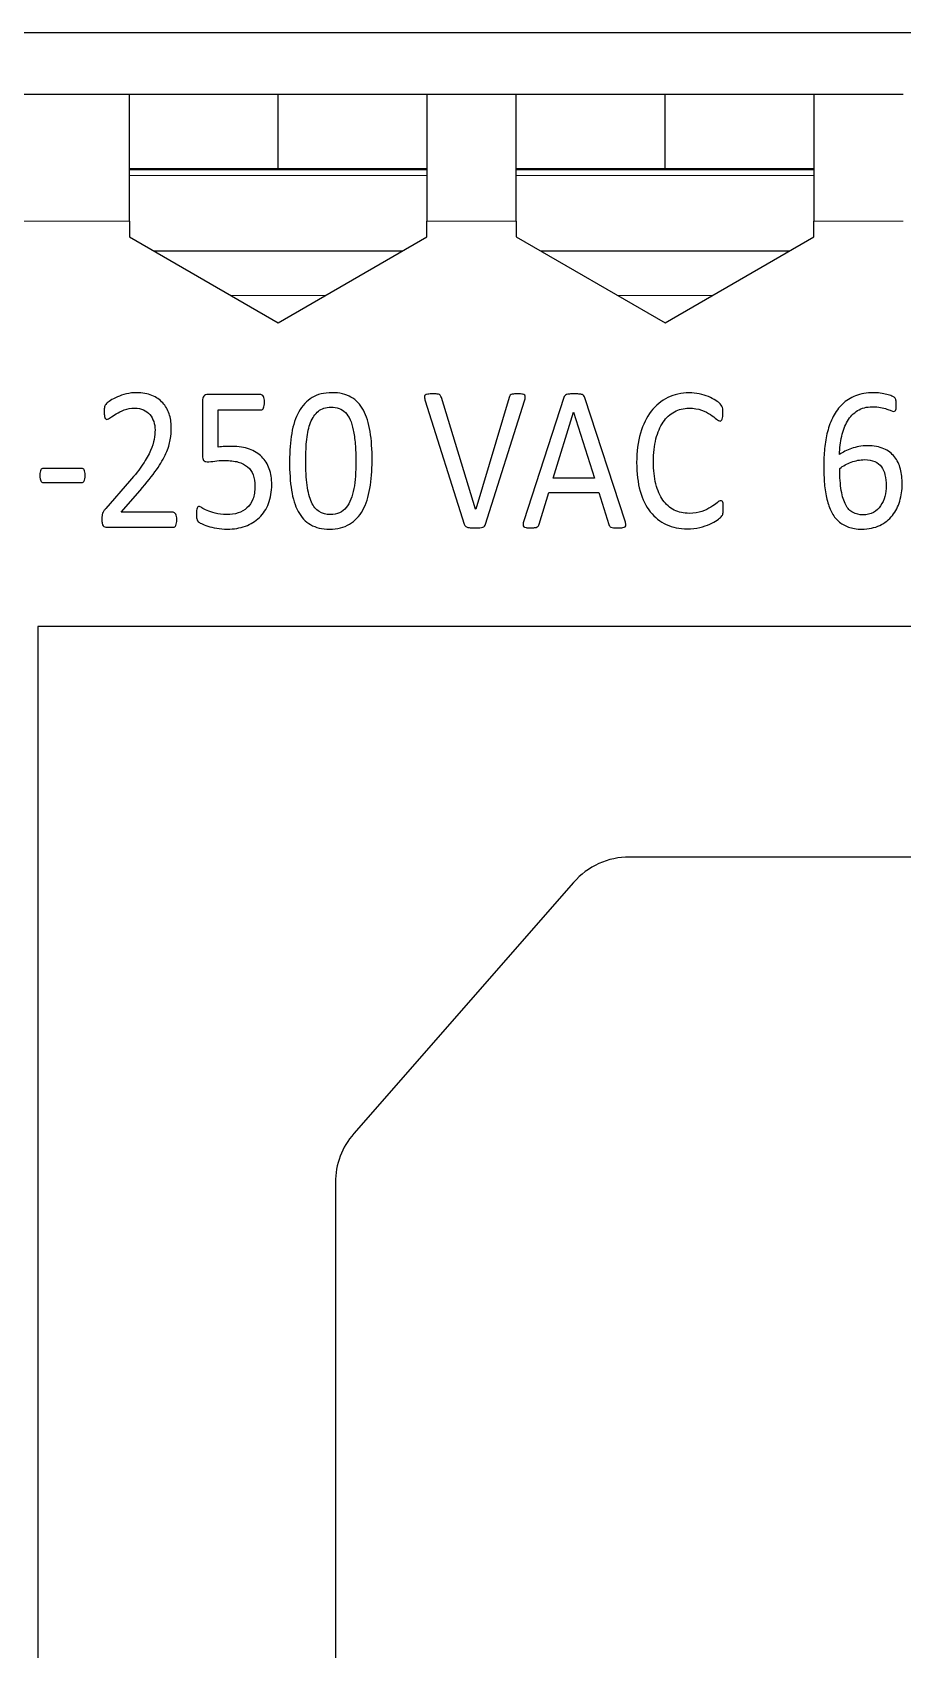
# Model space of a CAD drawing. Extents: x -260425 to 1294666, y -169889 to -2349.
# Drawn here: x 998520 to 998637, y -26459.6 to -26242.2 of the extents above; entities that cross this region are included whole.
import ezdxf
from ezdxf.enums import TextEntityAlignment as Align

# ---------------------------------------------------------------- set-up
doc = ezdxf.new("R2010")
doc.units = 0
doc.header["$LTSCALE"] = 100
doc.layers.add('case', color=7, linetype='Continuous')
doc.layers.add('marking', color=7, linetype='Continuous')
doc.styles.add('1ISOCPEUR', font='isocpeui.ttf', dxfattribs={"height": 250})

# ---------------------------------------------------------------- blocks, each defined once
blk = doc.blocks.new('АТС')
at = {"layer": 'case', "lineweight": 25}
for points in [[(76, 217.99), (76, 217.99), (0, 217.99), (0, 217.99)], [(76, 200.99), (76, 200.99), (76, 217.99), (76, 217.99)], [(96, 217.99), (96, 217.99), (76, 217.99), (76, 217.99)], [(96, 207.99), (96, 207.99), (96, 217.99), (96, 217.99)], [(116, 217.99), (116, 217.99), (96, 217.99), (96, 217.99)], [(128, 217.99), (128, 217.99), (116, 217.99), (116, 217.99)], [(116, 217.99), (116, 217.99), (116, 200.99), (116, 200.99)], [(128, 200.99), (128, 200.99), (128, 217.99), (128, 217.99)], [(148, 217.99), (148, 217.99), (128, 217.99), (128, 217.99)], [(148, 207.99), (148, 207.99), (148, 217.99), (148, 217.99)], [(168, 217.99), (168, 217.99), (148, 217.99), (148, 217.99)], [(180, 217.99), (180, 217.99), (168, 217.99), (168, 217.99)], [(168, 217.99), (168, 217.99), (168, 200.99), (168, 200.99)], [(96, 207.99), (96, 207.99), (76, 207.99), (76, 207.99)], [(116, 207.99), (116, 207.99), (96, 207.99), (96, 207.99)], [(148, 207.99), (148, 207.99), (128, 207.99), (128, 207.99)], [(168, 207.99), (168, 207.99), (148, 207.99), (148, 207.99)], [(76, 200.99), (76, 200.99), (76, 198.87), (76, 198.87)], [(116, 198.87), (116, 198.87), (116, 200.99), (116, 200.99)], [(128, 200.99), (128, 200.99), (128, 198.87), (128, 198.87)], [(168, 198.87), (168, 198.87), (168, 200.99), (168, 200.99)], [(76, 198.87), (76, 198.87), (96, 187.32), (96, 187.32)], [(96, 187.32), (96, 187.32), (116, 198.87), (116, 198.87)], [(128, 198.87), (128, 198.87), (148, 187.32), (148, 187.32)], [(148, 187.32), (148, 187.32), (168, 198.87), (168, 198.87)], [(79.25, 196.99), (79.25, 196.99), (112.75, 196.99), (112.75, 196.99)], [(131.25, 196.99), (131.25, 196.99), (164.75, 196.99), (164.75, 196.99)], [(63.7, 146.49), (63.7, 146.49), (63.7, -161.51), (63.7, -161.51)], [(301.7, 146.49), (301.7, 146.49), (63.7, 146.49), (63.7, 146.49)], [(143.24, 115.49), (140.35, 115.49), (137.61, 114.25), (135.71, 112.08)], [(244.7, 115.49), (244.7, 115.49), (143.24, 115.49), (143.24, 115.49)], [(135.71, 112.08), (135.71, 112.08), (106.17, 78.32), (106.17, 78.32)], [(106.17, 78.32), (104.58, 76.5), (103.7, 74.16), (103.7, 71.74)], [(103.7, 71.74), (103.7, 71.74), (103.7, -86.75), (103.7, -86.75)]]:
    blk.add_open_spline(points, degree=3, dxfattribs=at)
at = {"layer": 'case', "lineweight": 18}
for points in [[(76, 207.89), (76, 207.89), (116, 207.89), (116, 207.89)], [(76, 207.09), (76, 207.09), (116, 207.09), (116, 207.09)], [(128, 207.89), (128, 207.89), (168, 207.89), (168, 207.89)], [(128, 207.09), (128, 207.09), (168, 207.09), (168, 207.09)], [(76, 200.99), (76, 200.99), (17, 200.99), (17, 200.99)], [(128, 200.99), (128, 200.99), (116, 200.99), (116, 200.99)], [(180, 200.99), (180, 200.99), (168, 200.99), (168, 200.99)], [(89.65, 190.99), (89.65, 190.99), (102.36, 190.99), (102.36, 190.99)], [(141.65, 190.99), (141.65, 190.99), (154.36, 190.99), (154.36, 190.99)]]:
    blk.add_open_spline(points, degree=3, dxfattribs=at)
at = {"layer": 'marking'}
for points, knots in [([(82.37, 160.84), (82.37, 160.68), (82.36, 160.53), (82.34, 160.4), (82.34, 160.4), (82.32, 160.27), (82.29, 160.16), (82.25, 160.08), (82.25, 160.08), (82.21, 159.99), (82.17, 159.93), (82.1, 159.89), (82.1, 159.89), (82.04, 159.84), (81.97, 159.82), (81.9, 159.82), (81.9, 159.82), (81.9, 159.82), (73.02, 159.82), (73.02, 159.82), (73.02, 159.82), (72.91, 159.82), (72.8, 159.84), (72.71, 159.87), (72.71, 159.87), (72.63, 159.9), (72.55, 159.96), (72.49, 160.03), (72.49, 160.03), (72.43, 160.1), (72.38, 160.21), (72.35, 160.35), (72.35, 160.35), (72.33, 160.48), (72.31, 160.65), (72.31, 160.85), (72.31, 160.85), (72.31, 161.04), (72.32, 161.2), (72.33, 161.33), (72.33, 161.33), (72.35, 161.47), (72.37, 161.59), (72.41, 161.7), (72.41, 161.7), (72.46, 161.8), (72.51, 161.91), (72.57, 162.02), (72.57, 162.02), (72.64, 162.12), (72.72, 162.23), (72.83, 162.35), (72.83, 162.35), (72.83, 162.35), (76.03, 166.02), (76.03, 166.02), (76.03, 166.02), (76.78, 166.87), (77.37, 167.62), (77.82, 168.3), (77.82, 168.3), (78.27, 168.96), (78.61, 169.58), (78.86, 170.13), (78.86, 170.13), (79.1, 170.68), (79.26, 171.18), (79.34, 171.63), (79.34, 171.63), (79.41, 172.08), (79.45, 172.51), (79.45, 172.9), (79.45, 172.9), (79.45, 173.3), (79.39, 173.67), (79.27, 174.02), (79.27, 174.02), (79.15, 174.38), (78.98, 174.69), (78.75, 174.96), (78.75, 174.96), (78.53, 175.22), (78.24, 175.44), (77.9, 175.59), (77.9, 175.59), (77.56, 175.75), (77.17, 175.83), (76.72, 175.83), (76.72, 175.83), (76.2, 175.83), (75.74, 175.75), (75.32, 175.59), (75.32, 175.59), (74.91, 175.44), (74.55, 175.26), (74.23, 175.08), (74.23, 175.08), (73.92, 174.9), (73.66, 174.72), (73.46, 174.57), (73.46, 174.57), (73.25, 174.41), (73.09, 174.33), (72.99, 174.33), (72.99, 174.33), (72.93, 174.33), (72.88, 174.35), (72.83, 174.39), (72.83, 174.39), (72.78, 174.42), (72.74, 174.48), (72.71, 174.57), (72.71, 174.57), (72.68, 174.65), (72.66, 174.76), (72.64, 174.9), (72.64, 174.9), (72.63, 175.04), (72.62, 175.2), (72.62, 175.39), (72.62, 175.39), (72.62, 175.53), (72.62, 175.65), (72.63, 175.75), (72.63, 175.75), (72.64, 175.85), (72.65, 175.94), (72.67, 176.01), (72.67, 176.01), (72.69, 176.09), (72.72, 176.16), (72.75, 176.22), (72.75, 176.22), (72.79, 176.28), (72.85, 176.36), (72.95, 176.46), (72.95, 176.46), (73.05, 176.56), (73.22, 176.69), (73.47, 176.85), (73.47, 176.85), (73.71, 177.02), (74.02, 177.18), (74.39, 177.34), (74.39, 177.34), (74.75, 177.51), (75.16, 177.64), (75.6, 177.75), (75.6, 177.75), (76.04, 177.86), (76.51, 177.91), (76.99, 177.91), (76.99, 177.91), (77.77, 177.91), (78.45, 177.79), (79.04, 177.55), (79.04, 177.55), (79.62, 177.31), (80.1, 176.97), (80.49, 176.55), (80.49, 176.55), (80.87, 176.13), (81.16, 175.64), (81.35, 175.08), (81.35, 175.08), (81.54, 174.52), (81.63, 173.92), (81.63, 173.29), (81.63, 173.29), (81.63, 172.72), (81.59, 172.15), (81.5, 171.58), (81.5, 171.58), (81.41, 171.02), (81.21, 170.41), (80.92, 169.75), (80.92, 169.75), (80.63, 169.09), (80.2, 168.36), (79.65, 167.56), (79.65, 167.56), (79.1, 166.75), (78.36, 165.83), (77.44, 164.78), (77.44, 164.78), (77.44, 164.78), (74.9, 161.83), (74.9, 161.83), (74.9, 161.83), (74.9, 161.83), (81.89, 161.83), (81.89, 161.83), (81.89, 161.83), (81.95, 161.83), (82.01, 161.81), (82.08, 161.77), (82.08, 161.77), (82.14, 161.72), (82.2, 161.66), (82.24, 161.58), (82.24, 161.58), (82.29, 161.5), (82.32, 161.4), (82.34, 161.27), (82.34, 161.27), (82.36, 161.15), (82.37, 161.01), (82.37, 160.84)], [0, 0, 0, 0, 0.018868, 0.018868, 0.018868, 0.018868, 0.037736, 0.037736, 0.037736, 0.037736, 0.056604, 0.056604, 0.056604, 0.056604, 0.075472, 0.075472, 0.075472, 0.075472, 0.09434, 0.09434, 0.09434, 0.09434, 0.113208, 0.113208, 0.113208, 0.113208, 0.132075, 0.132075, 0.132075, 0.132075, 0.150943, 0.150943, 0.150943, 0.150943, 0.169811, 0.169811, 0.169811, 0.169811, 0.188679, 0.188679, 0.188679, 0.188679, 0.207547, 0.207547, 0.207547, 0.207547, 0.226415, 0.226415, 0.226415, 0.226415, 0.245283, 0.245283, 0.245283, 0.245283, 0.264151, 0.264151, 0.264151, 0.264151, 0.283019, 0.283019, 0.283019, 0.283019, 0.301887, 0.301887, 0.301887, 0.301887, 0.320755, 0.320755, 0.320755, 0.320755, 0.339623, 0.339623, 0.339623, 0.339623, 0.358491, 0.358491, 0.358491, 0.358491, 0.377358, 0.377358, 0.377358, 0.377359, 0.396226, 0.396226, 0.396226, 0.396226, 0.415094, 0.415094, 0.415094, 0.415094, 0.433962, 0.433962, 0.433962, 0.433962, 0.45283, 0.45283, 0.45283, 0.45283, 0.471698, 0.471698, 0.471698, 0.471698, 0.490566, 0.490566, 0.490566, 0.490566, 0.509434, 0.509434, 0.509434, 0.509434, 0.528302, 0.528302, 0.528302, 0.528302, 0.54717, 0.54717, 0.54717, 0.54717, 0.566038, 0.566038, 0.566038, 0.566038, 0.584906, 0.584906, 0.584906, 0.584906, 0.603774, 0.603774, 0.603774, 0.603774, 0.622642, 0.622642, 0.622642, 0.622642, 0.641509, 0.641509, 0.641509, 0.641509, 0.660377, 0.660377, 0.660377, 0.660377, 0.679245, 0.679245, 0.679245, 0.679245, 0.698113, 0.698113, 0.698113, 0.698113, 0.716981, 0.716981, 0.716981, 0.716981, 0.735849, 0.735849, 0.735849, 0.735849, 0.754717, 0.754717, 0.754717, 0.754717, 0.773585, 0.773585, 0.773585, 0.773585, 0.792453, 0.792453, 0.792453, 0.792453, 0.811321, 0.811321, 0.811321, 0.811321, 0.830189, 0.830189, 0.830189, 0.830189, 0.849057, 0.849057, 0.849057, 0.849057, 0.867925, 0.867925, 0.867925, 0.867925, 0.886792, 0.886792, 0.886792, 0.886792, 0.90566, 0.90566, 0.90566, 0.90566, 0.924528, 0.924528, 0.924528, 0.924528, 0.943396, 0.943396, 0.943396, 0.943396, 0.962264, 0.962264, 0.962264, 0.962264, 1, 1, 1, 1]), ([(95.14, 165.56), (95.14, 164.61), (95, 163.76), (94.71, 163.01), (94.71, 163.01), (94.42, 162.27), (94.01, 161.64), (93.48, 161.13), (93.48, 161.13), (92.95, 160.62), (92.32, 160.24), (91.59, 159.97), (91.59, 159.97), (90.86, 159.7), (90.05, 159.57), (89.15, 159.57), (89.15, 159.57), (88.65, 159.57), (88.18, 159.61), (87.74, 159.69), (87.74, 159.69), (87.29, 159.76), (86.89, 159.86), (86.54, 159.98), (86.54, 159.98), (86.2, 160.09), (85.91, 160.2), (85.69, 160.31), (85.69, 160.31), (85.47, 160.42), (85.33, 160.51), (85.26, 160.57), (85.26, 160.57), (85.2, 160.64), (85.16, 160.69), (85.13, 160.75), (85.13, 160.75), (85.11, 160.81), (85.08, 160.87), (85.06, 160.95), (85.06, 160.95), (85.04, 161.03), (85.03, 161.13), (85.02, 161.25), (85.02, 161.25), (85.01, 161.36), (85.01, 161.51), (85.01, 161.67), (85.01, 161.67), (85.01, 161.83), (85.01, 161.96), (85.03, 162.09), (85.03, 162.09), (85.04, 162.21), (85.06, 162.31), (85.1, 162.39), (85.1, 162.39), (85.13, 162.47), (85.17, 162.53), (85.21, 162.56), (85.21, 162.56), (85.26, 162.6), (85.31, 162.62), (85.37, 162.62), (85.37, 162.62), (85.45, 162.62), (85.58, 162.56), (85.75, 162.44), (85.75, 162.44), (85.93, 162.33), (86.16, 162.21), (86.45, 162.07), (86.45, 162.07), (86.75, 161.94), (87.11, 161.81), (87.54, 161.7), (87.54, 161.7), (87.98, 161.58), (88.49, 161.52), (89.09, 161.52), (89.09, 161.52), (89.64, 161.52), (90.15, 161.59), (90.61, 161.74), (90.61, 161.74), (91.07, 161.88), (91.48, 162.12), (91.81, 162.43), (91.81, 162.43), (92.15, 162.74), (92.41, 163.13), (92.6, 163.61), (92.6, 163.61), (92.79, 164.08), (92.88, 164.66), (92.88, 165.34), (92.88, 165.34), (92.88, 165.91), (92.8, 166.41), (92.64, 166.85), (92.64, 166.85), (92.48, 167.28), (92.23, 167.65), (91.89, 167.94), (91.89, 167.94), (91.56, 168.23), (91.14, 168.44), (90.62, 168.59), (90.62, 168.59), (90.11, 168.73), (89.5, 168.8), (88.79, 168.8), (88.79, 168.8), (88.28, 168.8), (87.85, 168.77), (87.49, 168.71), (87.49, 168.71), (87.12, 168.66), (86.78, 168.63), (86.46, 168.63), (86.46, 168.63), (86.23, 168.63), (86.07, 168.7), (85.97, 168.81), (85.97, 168.81), (85.87, 168.93), (85.82, 169.16), (85.82, 169.5), (85.82, 169.5), (85.82, 169.5), (85.82, 176.77), (85.82, 176.77), (85.82, 176.77), (85.82, 177.07), (85.88, 177.29), (86.01, 177.44), (86.01, 177.44), (86.14, 177.59), (86.32, 177.66), (86.57, 177.66), (86.57, 177.66), (86.57, 177.66), (93.68, 177.66), (93.68, 177.66), (93.68, 177.66), (93.75, 177.66), (93.81, 177.64), (93.87, 177.6), (93.87, 177.6), (93.94, 177.56), (93.99, 177.5), (94.03, 177.41), (94.03, 177.41), (94.07, 177.33), (94.1, 177.23), (94.12, 177.1), (94.12, 177.1), (94.14, 176.97), (94.15, 176.82), (94.15, 176.64), (94.15, 176.64), (94.15, 176.32), (94.11, 176.06), (94.03, 175.87), (94.03, 175.87), (93.95, 175.69), (93.84, 175.6), (93.7, 175.6), (93.7, 175.6), (93.7, 175.6), (87.95, 175.6), (87.95, 175.6), (87.95, 175.6), (87.95, 175.6), (87.95, 170.59), (87.95, 170.59), (87.95, 170.59), (88.23, 170.64), (88.52, 170.67), (88.81, 170.68), (88.81, 170.68), (89.1, 170.69), (89.44, 170.69), (89.82, 170.69), (89.82, 170.69), (90.71, 170.69), (91.48, 170.57), (92.14, 170.32), (92.14, 170.32), (92.8, 170.08), (93.36, 169.74), (93.8, 169.29), (93.8, 169.29), (94.24, 168.85), (94.58, 168.31), (94.8, 167.67), (94.8, 167.67), (95.03, 167.04), (95.14, 166.33), (95.14, 165.56)], [0, 0, 0, 0, 0.019608, 0.019608, 0.019608, 0.019608, 0.039216, 0.039216, 0.039216, 0.039216, 0.058824, 0.058824, 0.058824, 0.058824, 0.078431, 0.078431, 0.078431, 0.078431, 0.098039, 0.098039, 0.098039, 0.098039, 0.117647, 0.117647, 0.117647, 0.117647, 0.137255, 0.137255, 0.137255, 0.137255, 0.156863, 0.156863, 0.156863, 0.156863, 0.176471, 0.176471, 0.176471, 0.176471, 0.196078, 0.196078, 0.196078, 0.196078, 0.215686, 0.215686, 0.215686, 0.215686, 0.235294, 0.235294, 0.235294, 0.235294, 0.254902, 0.254902, 0.254902, 0.254902, 0.27451, 0.27451, 0.27451, 0.27451, 0.294118, 0.294118, 0.294118, 0.294118, 0.313725, 0.313725, 0.313725, 0.313726, 0.333333, 0.333333, 0.333333, 0.333333, 0.352941, 0.352941, 0.352941, 0.352941, 0.372549, 0.372549, 0.372549, 0.372549, 0.392157, 0.392157, 0.392157, 0.392157, 0.411765, 0.411765, 0.411765, 0.411765, 0.431373, 0.431373, 0.431373, 0.431373, 0.45098, 0.45098, 0.45098, 0.45098, 0.470588, 0.470588, 0.470588, 0.470588, 0.490196, 0.490196, 0.490196, 0.490196, 0.509804, 0.509804, 0.509804, 0.509804, 0.529412, 0.529412, 0.529412, 0.529412, 0.54902, 0.54902, 0.54902, 0.54902, 0.568627, 0.568627, 0.568627, 0.568627, 0.588235, 0.588235, 0.588235, 0.588235, 0.607843, 0.607843, 0.607843, 0.607843, 0.627451, 0.627451, 0.627451, 0.627451, 0.647059, 0.647059, 0.647059, 0.647059, 0.666667, 0.666667, 0.666667, 0.666667, 0.686275, 0.686275, 0.686275, 0.686275, 0.705882, 0.705882, 0.705882, 0.705882, 0.72549, 0.72549, 0.72549, 0.72549, 0.745098, 0.745098, 0.745098, 0.745098, 0.764706, 0.764706, 0.764706, 0.764706, 0.784314, 0.784314, 0.784314, 0.784314, 0.803922, 0.803922, 0.803922, 0.803922, 0.823529, 0.823529, 0.823529, 0.823529, 0.843137, 0.843137, 0.843137, 0.843137, 0.862745, 0.862745, 0.862745, 0.862745, 0.882353, 0.882353, 0.882353, 0.882353, 0.901961, 0.901961, 0.901961, 0.901961, 0.921569, 0.921569, 0.921569, 0.921569, 0.941176, 0.941176, 0.941176, 0.941176, 0.960784, 0.960784, 0.960784, 0.960784, 1, 1, 1, 1]), ([(108.63, 168.78), (108.63, 167.42), (108.53, 166.17), (108.33, 165.04), (108.33, 165.04), (108.14, 163.91), (107.82, 162.94), (107.37, 162.12), (107.37, 162.12), (106.92, 161.31), (106.33, 160.69), (105.6, 160.24), (105.6, 160.24), (104.87, 159.79), (103.97, 159.57), (102.91, 159.57), (102.91, 159.57), (101.9, 159.57), (101.05, 159.77), (100.36, 160.17), (100.36, 160.17), (99.67, 160.57), (99.11, 161.16), (98.69, 161.93), (98.69, 161.93), (98.27, 162.71), (97.97, 163.66), (97.79, 164.8), (97.79, 164.8), (97.62, 165.93), (97.53, 167.23), (97.53, 168.7), (97.53, 168.7), (97.53, 170.06), (97.62, 171.31), (97.82, 172.44), (97.82, 172.44), (98.02, 173.57), (98.34, 174.55), (98.79, 175.36), (98.79, 175.36), (99.24, 176.17), (99.82, 176.8), (100.55, 177.25), (100.55, 177.25), (101.28, 177.69), (102.17, 177.91), (103.23, 177.91), (103.23, 177.91), (104.25, 177.91), (105.1, 177.72), (105.79, 177.32), (105.79, 177.32), (106.48, 176.92), (107.04, 176.33), (107.46, 175.55), (107.46, 175.55), (107.88, 174.78), (108.18, 173.82), (108.36, 172.69), (108.36, 172.69), (108.54, 171.56), (108.63, 170.25), (108.63, 168.78)], [0, 0, 0, 0, 0.058824, 0.058824, 0.058824, 0.058824, 0.117647, 0.117647, 0.117647, 0.117647, 0.176471, 0.176471, 0.176471, 0.176471, 0.235294, 0.235294, 0.235294, 0.235294, 0.294118, 0.294118, 0.294118, 0.294118, 0.352941, 0.352941, 0.352941, 0.352941, 0.411765, 0.411765, 0.411765, 0.411765, 0.470588, 0.470588, 0.470588, 0.470588, 0.529412, 0.529412, 0.529412, 0.529412, 0.588235, 0.588235, 0.588235, 0.588235, 0.647059, 0.647059, 0.647059, 0.647059, 0.705882, 0.705882, 0.705882, 0.705882, 0.764706, 0.764706, 0.764706, 0.764706, 0.823529, 0.823529, 0.823529, 0.823529, 0.882353, 0.882353, 0.882353, 0.882353, 1, 1, 1, 1]), ([(123.87, 160.24), (123.84, 160.13), (123.79, 160.05), (123.73, 159.99), (123.73, 159.99), (123.67, 159.92), (123.59, 159.87), (123.49, 159.84), (123.49, 159.84), (123.39, 159.8), (123.26, 159.77), (123.09, 159.76), (123.09, 159.76), (122.93, 159.74), (122.73, 159.74), (122.48, 159.74), (122.48, 159.74), (122.29, 159.74), (122.14, 159.74), (122, 159.74), (122, 159.74), (121.86, 159.75), (121.75, 159.76), (121.65, 159.78), (121.65, 159.78), (121.55, 159.8), (121.47, 159.82), (121.39, 159.84), (121.39, 159.84), (121.32, 159.87), (121.26, 159.9), (121.21, 159.93), (121.21, 159.93), (121.16, 159.97), (121.13, 160.01), (121.1, 160.06), (121.1, 160.06), (121.07, 160.12), (121.04, 160.18), (121.02, 160.25), (121.02, 160.25), (121.02, 160.25), (115.77, 176.82), (115.77, 176.82), (115.77, 176.82), (115.7, 177.03), (115.67, 177.19), (115.67, 177.31), (115.67, 177.31), (115.66, 177.44), (115.7, 177.53), (115.77, 177.59), (115.77, 177.59), (115.84, 177.66), (115.96, 177.7), (116.13, 177.72), (116.13, 177.72), (116.29, 177.74), (116.52, 177.75), (116.8, 177.75), (116.8, 177.75), (117.03, 177.75), (117.22, 177.74), (117.35, 177.73), (117.35, 177.73), (117.49, 177.71), (117.59, 177.68), (117.67, 177.65), (117.67, 177.65), (117.74, 177.61), (117.79, 177.56), (117.83, 177.51), (117.83, 177.51), (117.87, 177.44), (117.9, 177.37), (117.94, 177.28), (117.94, 177.28), (117.94, 177.28), (122.54, 162.26), (122.54, 162.26), (122.54, 162.26), (122.54, 162.26), (122.57, 162.26), (122.57, 162.26), (122.57, 162.26), (122.57, 162.26), (127.04, 177.25), (127.04, 177.25), (127.04, 177.25), (127.06, 177.35), (127.1, 177.44), (127.13, 177.5), (127.13, 177.5), (127.16, 177.56), (127.22, 177.61), (127.3, 177.65), (127.3, 177.65), (127.39, 177.68), (127.5, 177.71), (127.65, 177.73), (127.65, 177.73), (127.8, 177.74), (128, 177.75), (128.25, 177.75), (128.25, 177.75), (128.5, 177.75), (128.7, 177.74), (128.85, 177.71), (128.85, 177.71), (129, 177.69), (129.1, 177.65), (129.16, 177.58), (129.16, 177.58), (129.21, 177.51), (129.23, 177.42), (129.22, 177.3), (129.22, 177.3), (129.21, 177.17), (129.17, 177.01), (129.1, 176.81), (129.1, 176.81), (129.1, 176.81), (123.87, 160.24), (123.87, 160.24)], [0, 0, 0, 0, 0.03125, 0.03125, 0.03125, 0.03125, 0.0625, 0.0625, 0.0625, 0.0625, 0.09375, 0.09375, 0.09375, 0.09375, 0.125, 0.125, 0.125, 0.125, 0.15625, 0.15625, 0.15625, 0.15625, 0.1875, 0.1875, 0.1875, 0.1875, 0.21875, 0.21875, 0.21875, 0.21875, 0.25, 0.25, 0.25, 0.25, 0.28125, 0.28125, 0.28125, 0.28125, 0.3125, 0.3125, 0.3125, 0.3125, 0.34375, 0.34375, 0.34375, 0.34375, 0.375, 0.375, 0.375, 0.375, 0.40625, 0.40625, 0.40625, 0.40625, 0.4375, 0.4375, 0.4375, 0.4375, 0.46875, 0.46875, 0.46875, 0.46875, 0.5, 0.5, 0.5, 0.5, 0.53125, 0.53125, 0.53125, 0.53125, 0.5625, 0.5625, 0.5625, 0.5625, 0.59375, 0.59375, 0.59375, 0.59375, 0.625, 0.625, 0.625, 0.625, 0.65625, 0.65625, 0.65625, 0.65625, 0.6875, 0.6875, 0.6875, 0.6875, 0.71875, 0.71875, 0.71875, 0.71875, 0.75, 0.75, 0.75, 0.75, 0.78125, 0.78125, 0.78125, 0.78125, 0.8125, 0.8125, 0.8125, 0.8125, 0.84375, 0.84375, 0.84375, 0.84375, 0.875, 0.875, 0.875, 0.875, 0.90625, 0.90625, 0.90625, 0.90625, 0.9375, 0.9375, 0.9375, 0.9375, 1, 1, 1, 1]), ([(142.62, 160.66), (142.69, 160.46), (142.72, 160.3), (142.73, 160.17), (142.73, 160.17), (142.73, 160.05), (142.7, 159.96), (142.63, 159.89), (142.63, 159.89), (142.57, 159.83), (142.46, 159.79), (142.31, 159.77), (142.31, 159.77), (142.15, 159.75), (141.95, 159.74), (141.69, 159.74), (141.69, 159.74), (141.44, 159.74), (141.23, 159.74), (141.08, 159.76), (141.08, 159.76), (140.92, 159.77), (140.81, 159.8), (140.73, 159.83), (140.73, 159.83), (140.65, 159.86), (140.59, 159.9), (140.56, 159.96), (140.56, 159.96), (140.52, 160.02), (140.48, 160.08), (140.45, 160.17), (140.45, 160.17), (140.45, 160.17), (139.08, 164.51), (139.08, 164.51), (139.08, 164.51), (139.08, 164.51), (132.4, 164.51), (132.4, 164.51), (132.4, 164.51), (132.4, 164.51), (131.09, 160.22), (131.09, 160.22), (131.09, 160.22), (131.06, 160.14), (131.03, 160.07), (130.99, 160.01), (130.99, 160.01), (130.95, 159.95), (130.89, 159.9), (130.81, 159.86), (130.81, 159.86), (130.73, 159.82), (130.62, 159.79), (130.47, 159.77), (130.47, 159.77), (130.33, 159.75), (130.14, 159.74), (129.91, 159.74), (129.91, 159.74), (129.67, 159.74), (129.47, 159.75), (129.32, 159.77), (129.32, 159.77), (129.17, 159.8), (129.06, 159.84), (129, 159.9), (129, 159.9), (128.94, 159.97), (128.91, 160.06), (128.91, 160.19), (128.91, 160.19), (128.92, 160.31), (128.95, 160.47), (129.02, 160.68), (129.02, 160.68), (129.02, 160.68), (134.4, 177.25), (134.4, 177.25), (134.4, 177.25), (134.43, 177.35), (134.48, 177.44), (134.53, 177.5), (134.53, 177.5), (134.58, 177.56), (134.66, 177.61), (134.77, 177.65), (134.77, 177.65), (134.87, 177.68), (135, 177.71), (135.16, 177.73), (135.16, 177.73), (135.32, 177.74), (135.53, 177.75), (135.78, 177.75), (135.78, 177.75), (136.04, 177.75), (136.26, 177.74), (136.43, 177.73), (136.43, 177.73), (136.61, 177.71), (136.75, 177.68), (136.85, 177.65), (136.85, 177.65), (136.96, 177.61), (137.04, 177.56), (137.1, 177.49), (137.1, 177.49), (137.16, 177.42), (137.21, 177.34), (137.24, 177.24), (137.24, 177.24), (137.24, 177.24), (142.62, 160.66), (142.62, 160.66)], [0, 0, 0, 0, 0.033333, 0.033333, 0.033333, 0.033333, 0.066667, 0.066667, 0.066667, 0.066667, 0.1, 0.1, 0.1, 0.1, 0.133333, 0.133333, 0.133333, 0.133333, 0.166667, 0.166667, 0.166667, 0.166667, 0.2, 0.2, 0.2, 0.2, 0.233333, 0.233333, 0.233333, 0.233333, 0.266667, 0.266667, 0.266667, 0.266667, 0.3, 0.3, 0.3, 0.3, 0.333333, 0.333333, 0.333333, 0.333333, 0.366667, 0.366667, 0.366667, 0.366667, 0.4, 0.4, 0.4, 0.4, 0.433333, 0.433333, 0.433333, 0.433333, 0.466667, 0.466667, 0.466667, 0.466667, 0.5, 0.5, 0.5, 0.5, 0.533333, 0.533333, 0.533333, 0.533333, 0.566667, 0.566667, 0.566667, 0.566667, 0.6, 0.6, 0.6, 0.6, 0.633333, 0.633333, 0.633333, 0.633333, 0.666667, 0.666667, 0.666667, 0.666667, 0.7, 0.7, 0.7, 0.7, 0.733333, 0.733333, 0.733333, 0.733333, 0.766667, 0.766667, 0.766667, 0.766667, 0.8, 0.8, 0.8, 0.8, 0.833333, 0.833333, 0.833333, 0.833333, 0.866667, 0.866667, 0.866667, 0.866667, 0.9, 0.9, 0.9, 0.9, 0.933333, 0.933333, 0.933333, 0.933333, 1, 1, 1, 1]), ([(155.83, 162.34), (155.83, 162.19), (155.83, 162.06), (155.82, 161.95), (155.82, 161.95), (155.81, 161.84), (155.8, 161.75), (155.78, 161.66), (155.78, 161.66), (155.76, 161.58), (155.73, 161.51), (155.7, 161.44), (155.7, 161.44), (155.66, 161.38), (155.61, 161.3), (155.53, 161.21), (155.53, 161.21), (155.44, 161.12), (155.27, 160.98), (155, 160.79), (155, 160.79), (154.74, 160.6), (154.41, 160.42), (154.01, 160.24), (154.01, 160.24), (153.62, 160.06), (153.17, 159.91), (152.66, 159.79), (152.66, 159.79), (152.15, 159.66), (151.6, 159.6), (150.99, 159.6), (150.99, 159.6), (149.95, 159.6), (149.01, 159.79), (148.17, 160.18), (148.17, 160.18), (147.33, 160.56), (146.61, 161.13), (146.02, 161.89), (146.02, 161.89), (145.43, 162.64), (144.97, 163.57), (144.65, 164.68), (144.65, 164.68), (144.34, 165.79), (144.18, 167.06), (144.18, 168.51), (144.18, 168.51), (144.18, 169.99), (144.35, 171.31), (144.69, 172.47), (144.69, 172.47), (145.03, 173.63), (145.52, 174.61), (146.14, 175.41), (146.14, 175.41), (146.76, 176.22), (147.5, 176.83), (148.37, 177.25), (148.37, 177.25), (149.23, 177.67), (150.19, 177.89), (151.25, 177.89), (151.25, 177.89), (151.71, 177.89), (152.16, 177.84), (152.6, 177.75), (152.6, 177.75), (153.04, 177.65), (153.45, 177.53), (153.82, 177.38), (153.82, 177.38), (154.19, 177.24), (154.52, 177.07), (154.81, 176.88), (154.81, 176.88), (155.1, 176.69), (155.3, 176.53), (155.42, 176.4), (155.42, 176.4), (155.53, 176.28), (155.6, 176.19), (155.63, 176.12), (155.63, 176.12), (155.67, 176.06), (155.69, 175.99), (155.72, 175.9), (155.72, 175.9), (155.74, 175.81), (155.75, 175.7), (155.77, 175.59), (155.77, 175.59), (155.78, 175.46), (155.78, 175.32), (155.78, 175.16), (155.78, 175.16), (155.78, 174.97), (155.77, 174.82), (155.76, 174.69), (155.76, 174.69), (155.74, 174.56), (155.72, 174.45), (155.68, 174.36), (155.68, 174.36), (155.65, 174.27), (155.61, 174.21), (155.56, 174.17), (155.56, 174.17), (155.52, 174.12), (155.46, 174.1), (155.4, 174.1), (155.4, 174.1), (155.28, 174.1), (155.12, 174.19), (154.91, 174.37), (154.91, 174.37), (154.7, 174.55), (154.43, 174.75), (154.1, 174.97), (154.1, 174.97), (153.77, 175.18), (153.38, 175.38), (152.9, 175.56), (152.9, 175.56), (152.43, 175.74), (151.87, 175.83), (151.21, 175.83), (151.21, 175.83), (150.49, 175.83), (149.84, 175.67), (149.25, 175.35), (149.25, 175.35), (148.67, 175.03), (148.16, 174.57), (147.75, 173.95), (147.75, 173.95), (147.33, 173.33), (147.01, 172.58), (146.78, 171.69), (146.78, 171.69), (146.55, 170.8), (146.44, 169.79), (146.44, 168.65), (146.44, 168.65), (146.44, 167.51), (146.55, 166.51), (146.77, 165.64), (146.77, 165.64), (146.99, 164.77), (147.3, 164.04), (147.72, 163.46), (147.72, 163.46), (148.12, 162.88), (148.63, 162.44), (149.23, 162.13), (149.23, 162.13), (149.83, 161.84), (150.51, 161.69), (151.27, 161.69), (151.27, 161.69), (151.91, 161.69), (152.47, 161.78), (152.95, 161.95), (152.95, 161.95), (153.43, 162.12), (153.83, 162.32), (154.17, 162.53), (154.17, 162.53), (154.5, 162.75), (154.78, 162.94), (155, 163.12), (155, 163.12), (155.22, 163.29), (155.39, 163.38), (155.51, 163.38), (155.51, 163.38), (155.57, 163.38), (155.62, 163.37), (155.66, 163.34), (155.66, 163.34), (155.7, 163.31), (155.73, 163.26), (155.76, 163.18), (155.76, 163.18), (155.78, 163.1), (155.8, 162.99), (155.82, 162.86), (155.82, 162.86), (155.83, 162.72), (155.83, 162.55), (155.83, 162.34)], [0, 0, 0, 0, 0.020408, 0.020408, 0.020408, 0.020408, 0.040816, 0.040816, 0.040816, 0.040816, 0.061224, 0.061224, 0.061224, 0.061224, 0.081633, 0.081633, 0.081633, 0.081633, 0.102041, 0.102041, 0.102041, 0.102041, 0.122449, 0.122449, 0.122449, 0.122449, 0.142857, 0.142857, 0.142857, 0.142857, 0.163265, 0.163265, 0.163265, 0.163265, 0.183673, 0.183673, 0.183673, 0.183673, 0.204082, 0.204082, 0.204082, 0.204082, 0.22449, 0.22449, 0.22449, 0.22449, 0.244898, 0.244898, 0.244898, 0.244898, 0.265306, 0.265306, 0.265306, 0.265306, 0.285714, 0.285714, 0.285714, 0.285714, 0.306122, 0.306122, 0.306122, 0.306122, 0.326531, 0.326531, 0.326531, 0.326531, 0.346939, 0.346939, 0.346939, 0.346939, 0.367347, 0.367347, 0.367347, 0.367347, 0.387755, 0.387755, 0.387755, 0.387755, 0.408163, 0.408163, 0.408163, 0.408163, 0.428571, 0.428571, 0.428571, 0.428571, 0.44898, 0.44898, 0.44898, 0.44898, 0.469388, 0.469388, 0.469388, 0.469388, 0.489796, 0.489796, 0.489796, 0.489796, 0.510204, 0.510204, 0.510204, 0.510204, 0.530612, 0.530612, 0.530612, 0.530612, 0.55102, 0.55102, 0.55102, 0.55102, 0.571429, 0.571429, 0.571429, 0.571429, 0.591837, 0.591837, 0.591837, 0.591837, 0.612245, 0.612245, 0.612245, 0.612245, 0.632653, 0.632653, 0.632653, 0.632653, 0.653061, 0.653061, 0.653061, 0.653061, 0.673469, 0.673469, 0.673469, 0.673469, 0.693878, 0.693878, 0.693878, 0.693878, 0.714286, 0.714286, 0.714286, 0.714286, 0.734694, 0.734694, 0.734694, 0.734694, 0.755102, 0.755102, 0.755102, 0.755102, 0.77551, 0.77551, 0.77551, 0.77551, 0.795918, 0.795918, 0.795918, 0.795918, 0.816327, 0.816327, 0.816327, 0.816327, 0.836735, 0.836735, 0.836735, 0.836735, 0.857143, 0.857143, 0.857143, 0.857143, 0.877551, 0.877551, 0.877551, 0.877551, 0.897959, 0.897959, 0.897959, 0.897959, 0.918367, 0.918367, 0.918367, 0.918367, 0.938776, 0.938776, 0.938776, 0.938776, 0.959184, 0.959184, 0.959184, 0.959184, 1, 1, 1, 1]), ([(179.87, 165.61), (179.87, 164.82), (179.76, 164.07), (179.54, 163.34), (179.54, 163.34), (179.33, 162.61), (179, 161.96), (178.55, 161.41), (178.55, 161.41), (178.11, 160.85), (177.54, 160.41), (176.85, 160.07), (176.85, 160.07), (176.17, 159.74), (175.36, 159.57), (174.42, 159.57), (174.42, 159.57), (173.75, 159.57), (173.16, 159.66), (172.65, 159.85), (172.65, 159.85), (172.14, 160.03), (171.69, 160.29), (171.31, 160.63), (171.31, 160.63), (170.93, 160.97), (170.61, 161.39), (170.36, 161.88), (170.36, 161.88), (170.11, 162.38), (169.91, 162.95), (169.75, 163.58), (169.75, 163.58), (169.6, 164.21), (169.49, 164.91), (169.42, 165.66), (169.42, 165.66), (169.36, 166.41), (169.33, 167.22), (169.33, 168.09), (169.33, 168.09), (169.33, 168.85), (169.36, 169.62), (169.44, 170.4), (169.44, 170.4), (169.51, 171.18), (169.64, 171.94), (169.83, 172.67), (169.83, 172.67), (170.02, 173.39), (170.28, 174.07), (170.61, 174.71), (170.61, 174.71), (170.94, 175.35), (171.34, 175.91), (171.84, 176.38), (171.84, 176.38), (172.33, 176.85), (172.92, 177.23), (173.61, 177.5), (173.61, 177.5), (174.29, 177.78), (175.09, 177.91), (176, 177.91), (176, 177.91), (176.31, 177.91), (176.62, 177.9), (176.93, 177.85), (176.93, 177.85), (177.25, 177.81), (177.54, 177.75), (177.8, 177.69), (177.8, 177.69), (178.07, 177.62), (178.29, 177.54), (178.47, 177.46), (178.47, 177.46), (178.65, 177.38), (178.77, 177.31), (178.83, 177.26), (178.83, 177.26), (178.89, 177.21), (178.93, 177.15), (178.96, 177.09), (178.96, 177.09), (178.99, 177.04), (179.01, 176.97), (179.03, 176.9), (179.03, 176.9), (179.04, 176.83), (179.06, 176.75), (179.07, 176.66), (179.07, 176.66), (179.07, 176.58), (179.08, 176.47), (179.08, 176.34), (179.08, 176.34), (179.08, 176.17), (179.08, 176.03), (179.07, 175.92), (179.07, 175.92), (179.07, 175.79), (179.05, 175.7), (179.02, 175.62), (179.02, 175.62), (178.99, 175.55), (178.95, 175.5), (178.91, 175.46), (178.91, 175.46), (178.87, 175.42), (178.81, 175.4), (178.73, 175.4), (178.73, 175.4), (178.64, 175.4), (178.52, 175.44), (178.36, 175.5), (178.36, 175.5), (178.2, 175.56), (178.01, 175.63), (177.79, 175.71), (177.79, 175.71), (177.56, 175.79), (177.29, 175.86), (176.97, 175.93), (176.97, 175.93), (176.66, 175.99), (176.29, 176.02), (175.87, 176.02), (175.87, 176.02), (175.09, 176.02), (174.43, 175.85), (173.88, 175.5), (173.88, 175.5), (173.33, 175.15), (172.87, 174.68), (172.52, 174.1), (172.52, 174.1), (172.17, 173.51), (171.91, 172.83), (171.74, 172.05), (171.74, 172.05), (171.57, 171.27), (171.47, 170.46), (171.45, 169.62), (171.45, 169.62), (171.66, 169.75), (171.9, 169.89), (172.17, 170.03), (172.17, 170.03), (172.44, 170.17), (172.73, 170.29), (173.05, 170.4), (173.05, 170.4), (173.37, 170.51), (173.71, 170.6), (174.06, 170.67), (174.06, 170.67), (174.42, 170.74), (174.8, 170.77), (175.21, 170.77), (175.21, 170.77), (176.07, 170.77), (176.81, 170.64), (177.4, 170.38), (177.4, 170.38), (178, 170.12), (178.47, 169.76), (178.84, 169.29), (178.84, 169.29), (179.21, 168.83), (179.47, 168.28), (179.63, 167.65), (179.63, 167.65), (179.78, 167.03), (179.87, 166.34), (179.87, 165.61)], [0, 0, 0, 0, 0.022222, 0.022222, 0.022222, 0.022222, 0.044444, 0.044444, 0.044444, 0.044444, 0.066667, 0.066667, 0.066667, 0.066667, 0.088889, 0.088889, 0.088889, 0.088889, 0.111111, 0.111111, 0.111111, 0.111111, 0.133333, 0.133333, 0.133333, 0.133333, 0.155556, 0.155556, 0.155556, 0.155556, 0.177778, 0.177778, 0.177778, 0.177778, 0.2, 0.2, 0.2, 0.2, 0.222222, 0.222222, 0.222222, 0.222222, 0.244444, 0.244444, 0.244444, 0.244444, 0.266667, 0.266667, 0.266667, 0.266667, 0.288889, 0.288889, 0.288889, 0.288889, 0.311111, 0.311111, 0.311111, 0.311111, 0.333333, 0.333333, 0.333333, 0.333333, 0.355556, 0.355556, 0.355556, 0.355556, 0.377778, 0.377778, 0.377778, 0.377778, 0.4, 0.4, 0.4, 0.4, 0.422222, 0.422222, 0.422222, 0.422222, 0.444444, 0.444444, 0.444444, 0.444444, 0.466667, 0.466667, 0.466667, 0.466667, 0.488889, 0.488889, 0.488889, 0.488889, 0.511111, 0.511111, 0.511111, 0.511111, 0.533333, 0.533333, 0.533333, 0.533333, 0.555556, 0.555556, 0.555556, 0.555556, 0.577778, 0.577778, 0.577778, 0.577778, 0.6, 0.6, 0.6, 0.6, 0.622222, 0.622222, 0.622222, 0.622222, 0.644444, 0.644444, 0.644444, 0.644444, 0.666667, 0.666667, 0.666667, 0.666667, 0.688889, 0.688889, 0.688889, 0.688889, 0.711111, 0.711111, 0.711111, 0.711111, 0.733333, 0.733333, 0.733333, 0.733333, 0.755556, 0.755556, 0.755556, 0.755556, 0.777778, 0.777778, 0.777778, 0.777778, 0.8, 0.8, 0.8, 0.8, 0.822222, 0.822222, 0.822222, 0.822222, 0.844444, 0.844444, 0.844444, 0.844444, 0.866667, 0.866667, 0.866667, 0.866667, 0.888889, 0.888889, 0.888889, 0.888889, 0.911111, 0.911111, 0.911111, 0.911111, 0.933333, 0.933333, 0.933333, 0.933333, 0.955556, 0.955556, 0.955556, 0.955556, 1, 1, 1, 1]), ([(106.44, 168.62), (106.44, 169.51), (106.41, 170.31), (106.36, 171.01), (106.36, 171.01), (106.3, 171.72), (106.21, 172.35), (106.1, 172.89), (106.1, 172.89), (105.99, 173.43), (105.84, 173.89), (105.67, 174.28), (105.67, 174.28), (105.49, 174.67), (105.28, 174.99), (105.03, 175.24), (105.03, 175.24), (104.78, 175.5), (104.5, 175.68), (104.18, 175.79), (104.18, 175.79), (103.86, 175.91), (103.5, 175.97), (103.11, 175.97), (103.11, 175.97), (102.4, 175.97), (101.84, 175.78), (101.4, 175.42), (101.4, 175.42), (100.96, 175.05), (100.61, 174.55), (100.36, 173.9), (100.36, 173.9), (100.11, 173.26), (99.94, 172.51), (99.84, 171.64), (99.84, 171.64), (99.76, 170.78), (99.71, 169.86), (99.71, 168.86), (99.71, 168.86), (99.71, 167.54), (99.77, 166.4), (99.9, 165.47), (99.9, 165.47), (100.02, 164.54), (100.22, 163.78), (100.49, 163.2), (100.49, 163.2), (100.75, 162.61), (101.09, 162.18), (101.51, 161.92), (101.51, 161.92), (101.93, 161.65), (102.44, 161.52), (103.03, 161.52), (103.03, 161.52), (103.49, 161.52), (103.9, 161.6), (104.25, 161.77), (104.25, 161.77), (104.6, 161.93), (104.9, 162.17), (105.16, 162.47), (105.16, 162.47), (105.41, 162.78), (105.62, 163.15), (105.78, 163.58), (105.78, 163.58), (105.95, 164.02), (106.08, 164.49), (106.18, 165.01), (106.18, 165.01), (106.28, 165.53), (106.35, 166.1), (106.39, 166.71), (106.39, 166.71), (106.42, 167.32), (106.44, 167.96), (106.44, 168.62)], [0, 0, 0, 0, 0.047619, 0.047619, 0.047619, 0.047619, 0.095238, 0.095238, 0.095238, 0.095238, 0.142857, 0.142857, 0.142857, 0.142857, 0.190476, 0.190476, 0.190476, 0.190476, 0.238095, 0.238095, 0.238095, 0.238095, 0.285714, 0.285714, 0.285714, 0.285714, 0.333333, 0.333333, 0.333333, 0.333333, 0.380952, 0.380952, 0.380952, 0.380952, 0.428571, 0.428571, 0.428571, 0.428571, 0.47619, 0.47619, 0.47619, 0.47619, 0.52381, 0.52381, 0.52381, 0.52381, 0.571429, 0.571429, 0.571429, 0.571429, 0.619048, 0.619048, 0.619048, 0.619048, 0.666667, 0.666667, 0.666667, 0.666667, 0.714286, 0.714286, 0.714286, 0.714286, 0.761905, 0.761905, 0.761905, 0.761905, 0.809524, 0.809524, 0.809524, 0.809524, 0.857143, 0.857143, 0.857143, 0.857143, 0.904762, 0.904762, 0.904762, 0.904762, 1, 1, 1, 1]), ([(135.71, 175.29), (135.71, 175.29), (135.7, 175.29), (135.7, 175.29), (135.7, 175.29), (135.7, 175.29), (132.94, 166.4), (132.94, 166.4), (132.94, 166.4), (132.94, 166.4), (138.52, 166.4), (138.52, 166.4), (138.52, 166.4), (138.52, 166.4), (135.71, 175.29), (135.71, 175.29)], [0, 0, 0, 0, 0.2, 0.2, 0.2, 0.2, 0.4, 0.4, 0.4, 0.4, 0.6, 0.6, 0.6, 0.6, 1, 1, 1, 1]), ([(70.05, 166.79), (70.05, 166.43), (70.01, 166.18), (69.94, 166.04), (69.94, 166.04), (69.86, 165.91), (69.76, 165.84), (69.61, 165.84), (69.61, 165.84), (69.61, 165.84), (64.43, 165.84), (64.43, 165.84), (64.43, 165.84), (64.27, 165.84), (64.16, 165.91), (64.09, 166.05), (64.09, 166.05), (64.02, 166.19), (63.98, 166.44), (63.98, 166.79), (63.98, 166.79), (63.98, 167.14), (64.02, 167.38), (64.09, 167.52), (64.09, 167.52), (64.16, 167.66), (64.27, 167.73), (64.43, 167.73), (64.43, 167.73), (64.43, 167.73), (69.61, 167.73), (69.61, 167.73), (69.61, 167.73), (69.68, 167.73), (69.74, 167.71), (69.79, 167.68), (69.79, 167.68), (69.85, 167.66), (69.89, 167.6), (69.93, 167.52), (69.93, 167.52), (69.97, 167.45), (70, 167.35), (70.02, 167.23), (70.02, 167.23), (70.04, 167.11), (70.05, 166.96), (70.05, 166.79)], [0, 0, 0, 0, 0.076923, 0.076923, 0.076923, 0.076923, 0.153846, 0.153846, 0.153846, 0.153846, 0.230769, 0.230769, 0.230769, 0.230769, 0.307692, 0.307692, 0.307692, 0.307692, 0.384615, 0.384615, 0.384615, 0.384615, 0.461538, 0.461538, 0.461538, 0.461538, 0.538462, 0.538462, 0.538462, 0.538462, 0.615385, 0.615385, 0.615385, 0.615385, 0.692308, 0.692308, 0.692308, 0.692308, 0.769231, 0.769231, 0.769231, 0.769231, 0.846154, 0.846154, 0.846154, 0.846154, 1, 1, 1, 1]), ([(177.71, 165.39), (177.71, 165.93), (177.66, 166.41), (177.56, 166.85), (177.56, 166.85), (177.47, 167.28), (177.31, 167.66), (177.09, 167.96), (177.09, 167.96), (176.86, 168.26), (176.57, 168.5), (176.2, 168.66), (176.2, 168.66), (175.82, 168.83), (175.37, 168.91), (174.82, 168.91), (174.82, 168.91), (174.51, 168.91), (174.21, 168.88), (173.9, 168.82), (173.9, 168.82), (173.6, 168.76), (173.3, 168.68), (173.02, 168.57), (173.02, 168.57), (172.73, 168.47), (172.46, 168.34), (172.2, 168.2), (172.2, 168.2), (171.94, 168.06), (171.7, 167.91), (171.48, 167.74), (171.48, 167.74), (171.48, 166.55), (171.55, 165.56), (171.69, 164.76), (171.69, 164.76), (171.83, 163.96), (172.02, 163.32), (172.28, 162.83), (172.28, 162.83), (172.54, 162.35), (172.87, 162.01), (173.26, 161.8), (173.26, 161.8), (173.65, 161.59), (174.1, 161.49), (174.62, 161.49), (174.62, 161.49), (175.15, 161.49), (175.61, 161.6), (176, 161.82), (176, 161.82), (176.39, 162.04), (176.71, 162.34), (176.96, 162.71), (176.96, 162.71), (177.22, 163.08), (177.41, 163.5), (177.53, 163.97), (177.53, 163.97), (177.65, 164.43), (177.71, 164.9), (177.71, 165.39)], [0, 0, 0, 0, 0.058824, 0.058824, 0.058824, 0.058824, 0.117647, 0.117647, 0.117647, 0.117647, 0.176471, 0.176471, 0.176471, 0.176471, 0.235294, 0.235294, 0.235294, 0.235294, 0.294118, 0.294118, 0.294118, 0.294118, 0.352941, 0.352941, 0.352941, 0.352941, 0.411765, 0.411765, 0.411765, 0.411765, 0.470588, 0.470588, 0.470588, 0.470588, 0.529412, 0.529412, 0.529412, 0.529412, 0.588235, 0.588235, 0.588235, 0.588235, 0.647059, 0.647059, 0.647059, 0.647059, 0.705882, 0.705882, 0.705882, 0.705882, 0.764706, 0.764706, 0.764706, 0.764706, 0.823529, 0.823529, 0.823529, 0.823529, 0.882353, 0.882353, 0.882353, 0.882353, 1, 1, 1, 1])]:
    blk.add_open_spline(points, degree=3, knots=knots, dxfattribs=at)
blk = doc.blocks.new('*U214')
at = {"color": 0, "linetype": 'ByBlock', "lineweight": -2}
blk.add_line((174.5, -22.225), (625.5, -22.225), dxfattribs=at)
at = {"color": 0, "lineweight": -2, "style": '1ISOCPEUR', "oblique": 15, "flags": 8}
blk.add_attdef('НАИМЕНОВАНИЕ', text='', height=25, dxfattribs=at).set_placement((750, 10.425), align=Align.MIDDLE_LEFT)

msp = doc.modelspace()

# ---------------------------------------------------------------- block references
at = {"xscale": 10, "yscale": 10, "zscale": 10}
msp.add_blockref('*U214', (996576.69, -26019.92), dxfattribs=at)
msp.add_blockref('АТС', (998457.03, -26468.52))

doc.saveas('drawing.dxf')
